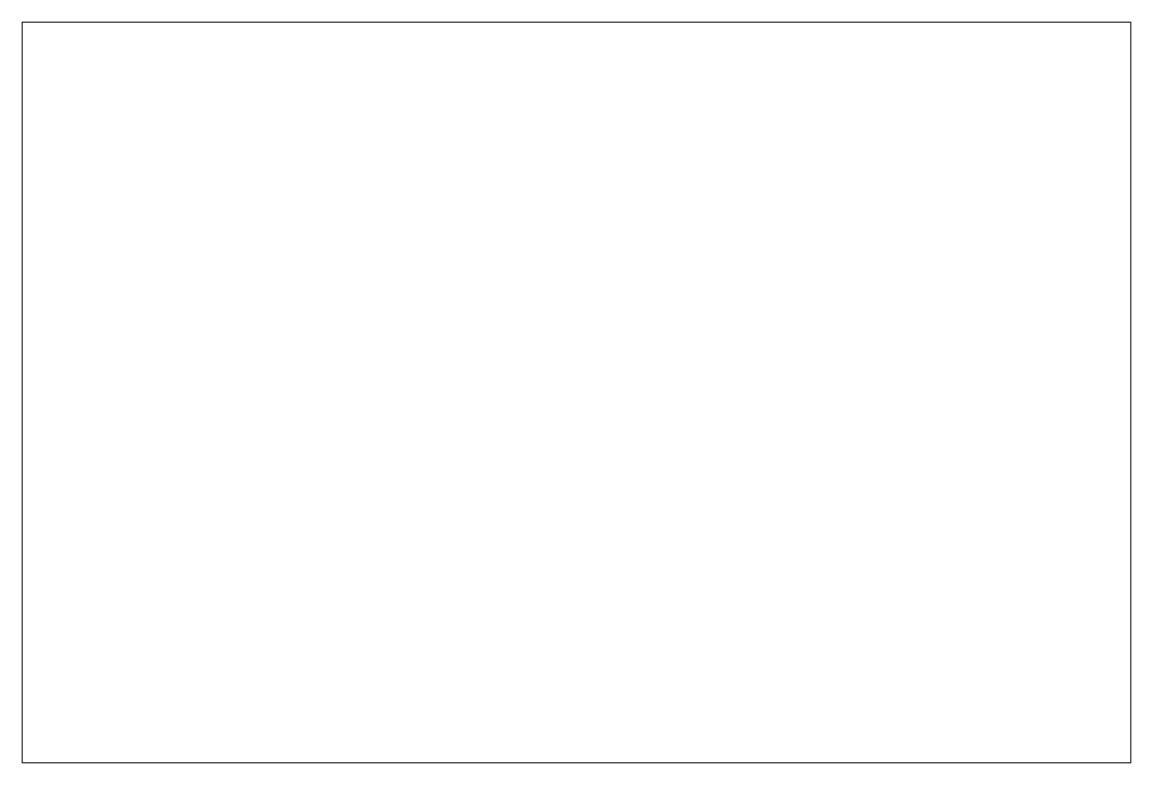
# Model space of a CAD drawing. Extents: x 17 to 1349, y -60 to 829.
import ezdxf

# ---------------------------------------------------------------- set-up
doc = ezdxf.new("R2010")
doc.units = 0
doc.header["$MEASUREMENT"] = 0
doc.layers.add('Layer 1', color=7, linetype='Continuous', lineweight=0)
picture_1 = doc.add_image_def('image1.jpg', size_in_pixel=(5551, 3706))

msp = doc.modelspace()

# ---------------------------------------------------------------- pictures from other files: only their frames are drawn
at = {"layer": 'Layer 1'}
image = msp.add_image(picture_1, insert=(17, -60.44), size_in_units=(1332.24, 889.44), dxfattribs=at)

doc.saveas('drawing.dxf')
